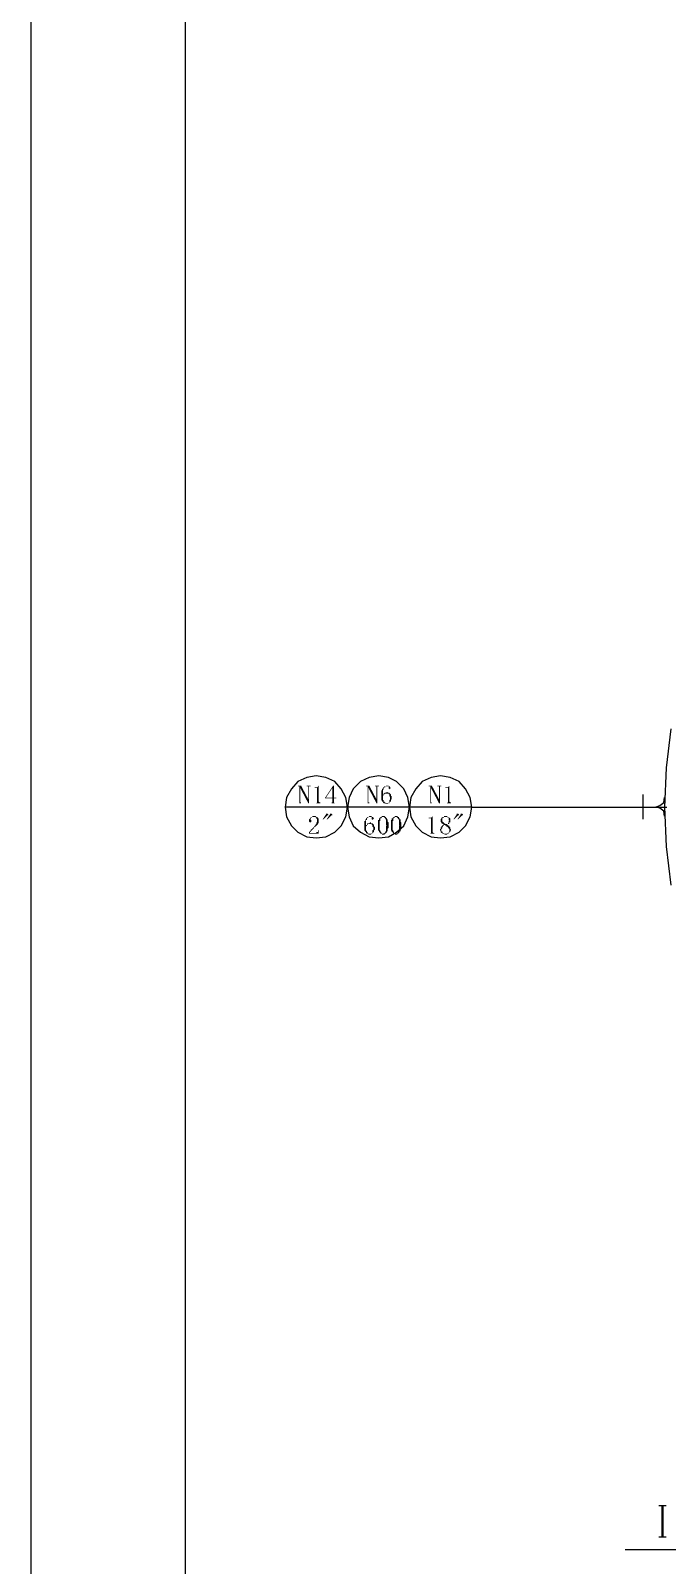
# Model space of a CAD drawing. Extents: x 51 to 246, y 3 to 417.
# Drawn here: x 51 to 84.6, y 81.2 to 162.2 of the extents above; entities that cross this region are included whole.
import ezdxf

# ---------------------------------------------------------------- set-up
doc = ezdxf.new("R2010")
doc.units = 0
doc.header["$MEASUREMENT"] = 0
doc.layers.add('_____1', color=160, linetype='Continuous')

msp = doc.modelspace()

# ---------------------------------------------------------------- hatches: boundary and pattern name
at = {"layer": '_____1'}
for points in [[(65.278, 122.343), (65.109, 122.343), (65.109, 122.301), (65.193, 122.301), (65.193, 122.258), (65.236, 122.216), (65.659, 121.412), (65.659, 121.623)], [(65.193, 122.258), (65.193, 121.412), (65.109, 121.412), (65.32, 121.412), (65.278, 121.412), (65.278, 121.454), (65.236, 121.454), (65.236, 122.216)], [(65.786, 122.343), (65.574, 122.343), (65.574, 122.301), (65.659, 122.301), (65.659, 121.412), (65.701, 121.412), (65.701, 122.301), (65.786, 122.301)], [(66.209, 122.343), (66.125, 122.258), (65.998, 122.258), (65.998, 122.216), (66.125, 122.216), (66.125, 121.454), (66.082, 121.412), (65.998, 121.412), (66.379, 121.412), (66.294, 121.412), (66.294, 121.454), (66.252, 121.454), (66.209, 121.496)], [(67.014, 122.343), (66.971, 122.343), (66.548, 121.708), (66.548, 121.666), (66.929, 121.666), (66.929, 121.454), (66.887, 121.454), (66.887, 121.412), (66.76, 121.412), (67.141, 121.412), (67.056, 121.412), (67.014, 121.454), (67.014, 121.666), (67.141, 121.666), (67.141, 121.708), (66.59, 121.708), (66.929, 122.216)], [(67.014, 122.343), (66.929, 122.216), (66.929, 121.708), (66.59, 121.708), (67.014, 121.708)], [(68.876, 122.343), (68.707, 122.343), (68.707, 122.301), (68.792, 122.301), (68.792, 122.258), (68.834, 122.216), (69.257, 121.412), (69.257, 121.623)], [(68.792, 122.258), (68.792, 121.412), (68.707, 121.412), (68.919, 121.412), (68.876, 121.412), (68.876, 121.454), (68.834, 121.454), (68.834, 122.216)], [(69.384, 122.343), (69.173, 122.343), (69.173, 122.301), (69.257, 122.301), (69.257, 121.412), (69.3, 121.412), (69.3, 122.301), (69.384, 122.301)], [(69.638, 121.92), (69.638, 121.877), (69.596, 121.877), (69.596, 121.835), (69.638, 121.835), (69.638, 121.877), (69.681, 121.877), (69.681, 121.92), (69.808, 121.92)], [(69.808, 122.004), (69.765, 121.962), (69.681, 121.962), (69.638, 121.92), (69.892, 121.92), (69.892, 121.877), (69.935, 121.877), (69.935, 121.793), (69.977, 121.75), (69.977, 121.623), (69.935, 121.581), (69.935, 121.454), (69.892, 121.454), (69.892, 121.412), (69.638, 121.412), (69.723, 121.412), (69.723, 121.369), (69.85, 121.369), (69.892, 121.412), (69.935, 121.412), (69.935, 121.454), (69.977, 121.454), (69.977, 121.496), (70.019, 121.496), (70.019, 121.581), (70.062, 121.623), (70.062, 121.793), (70.019, 121.793), (70.019, 121.877), (69.935, 121.962), (69.85, 121.962), (69.85, 122.004)], [(69.935, 122.301), (69.808, 122.301), (69.892, 122.301), (69.892, 122.174), (69.935, 122.174), (69.935, 122.131), (70.019, 122.216), (69.977, 122.258), (69.977, 122.301)], [(72.178, 122.343), (72.009, 122.343), (72.009, 122.301), (72.094, 122.301), (72.094, 122.258), (72.136, 122.216), (72.559, 121.412), (72.559, 121.623)], [(72.094, 122.258), (72.094, 121.412), (72.009, 121.412), (72.221, 121.412), (72.178, 121.412), (72.178, 121.454), (72.136, 121.454), (72.136, 122.216)], [(72.686, 122.343), (72.475, 122.343), (72.475, 122.301), (72.559, 122.301), (72.559, 121.412), (72.602, 121.412), (72.602, 122.301), (72.686, 122.301)], [(73.11, 122.343), (73.025, 122.258), (72.898, 122.258), (72.898, 122.216), (73.025, 122.216), (73.025, 121.454), (72.983, 121.412), (72.898, 121.412), (73.279, 121.412), (73.194, 121.412), (73.194, 121.454), (73.152, 121.454), (73.11, 121.496)], [(66.633, 120.861), (66.59, 120.861), (66.59, 120.819), (66.421, 120.565), (66.463, 120.565), (66.675, 120.777), (66.717, 120.777), (66.717, 120.819), (66.675, 120.861)], [(66.844, 120.861), (66.802, 120.861), (66.802, 120.819), (66.633, 120.565), (66.675, 120.565), (66.887, 120.777), (66.929, 120.777), (66.929, 120.819), (66.887, 120.861)], [(73.533, 120.861), (73.491, 120.861), (73.491, 120.819), (73.321, 120.565), (73.364, 120.565), (73.575, 120.777), (73.618, 120.777), (73.618, 120.819), (73.575, 120.861)], [(73.745, 120.861), (73.702, 120.861), (73.702, 120.819), (73.533, 120.565), (73.575, 120.565), (73.787, 120.777), (73.829, 120.777), (73.829, 120.819), (73.787, 120.861)], [(65.955, 120.734), (65.871, 120.734), (65.871, 120.692), (65.828, 120.692), (66.04, 120.692), (66.04, 120.65), (66.082, 120.65), (66.082, 120.607), (66.125, 120.565), (66.125, 120.396), (66.082, 120.396), (66.082, 120.311), (66.04, 120.311), (66.04, 120.269), (65.955, 120.184), (65.955, 120.142), (65.913, 120.142), (65.913, 120.099), (65.871, 120.099), (65.871, 120.057), (65.828, 120.057), (65.828, 120.015), (65.786, 120.015), (65.786, 119.972), (65.701, 119.888), (65.701, 119.845), (65.744, 119.845), (65.744, 119.888), (65.786, 119.888), (65.786, 119.93), (65.955, 120.099), (65.955, 120.142), (65.998, 120.142), (65.998, 120.184), (66.04, 120.184), (66.167, 120.311), (66.167, 120.353), (66.209, 120.353), (66.209, 120.607), (66.167, 120.607), (66.167, 120.65), (66.125, 120.692), (66.082, 120.692), (66.04, 120.734), (65.998, 120.734)], [(65.828, 120.692), (65.786, 120.65), (65.744, 120.65), (65.744, 120.607), (65.701, 120.565), (65.701, 120.438), (65.744, 120.396), (65.786, 120.396), (65.828, 120.438), (65.828, 120.523), (65.786, 120.523), (65.786, 120.607), (65.871, 120.692), (65.955, 120.692)], [(66.209, 120.015), (66.167, 119.972), (66.167, 119.888), (66.082, 119.888), (66.082, 119.845), (65.701, 119.845), (65.701, 119.803), (66.209, 119.803)], [(68.749, 120.311), (68.749, 120.269), (68.707, 120.269), (68.707, 120.226), (68.749, 120.226), (68.749, 120.269), (68.792, 120.269), (68.792, 120.311), (68.919, 120.311)], [(68.919, 120.396), (68.876, 120.353), (68.792, 120.353), (68.749, 120.311), (69.003, 120.311), (69.003, 120.269), (69.046, 120.269), (69.046, 120.184), (69.088, 120.142), (69.088, 120.015), (69.046, 119.972), (69.046, 119.845), (69.003, 119.845), (69.003, 119.803), (68.749, 119.803), (68.834, 119.803), (68.834, 119.76), (68.961, 119.76), (69.003, 119.803), (69.046, 119.803), (69.046, 119.845), (69.088, 119.845), (69.088, 119.888), (69.13, 119.888), (69.13, 119.972), (69.173, 120.015), (69.173, 120.184), (69.13, 120.184), (69.13, 120.269), (69.046, 120.353), (68.961, 120.353), (68.961, 120.396)], [(69.046, 120.692), (68.919, 120.692), (69.003, 120.692), (69.003, 120.565), (69.046, 120.565), (69.046, 120.523), (69.13, 120.607), (69.088, 120.65), (69.088, 120.692)], [(69.469, 120.692), (69.469, 120.65), (69.427, 120.65), (69.427, 120.607), (69.384, 120.607), (69.384, 120.523), (69.342, 120.523), (69.342, 119.972), (69.384, 119.972), (69.384, 119.888), (69.427, 119.888), (69.427, 119.845), (69.469, 119.845), (69.469, 119.803), (69.554, 119.803), (69.554, 119.76), (69.681, 119.76), (69.681, 119.803), (69.723, 119.803), (69.554, 119.803), (69.554, 119.845), (69.511, 119.845), (69.511, 119.888), (69.469, 119.93), (69.469, 119.972), (69.427, 120.015), (69.427, 120.48), (69.469, 120.48), (69.469, 120.607), (69.511, 120.607), (69.511, 120.65), (69.554, 120.65), (69.554, 120.692), (69.596, 120.692)], [(69.596, 120.734), (69.554, 120.734), (69.511, 120.692), (69.469, 120.692), (69.638, 120.692), (69.723, 120.607), (69.723, 120.565), (69.765, 120.565), (69.765, 120.269), (69.808, 120.269), (69.765, 120.226), (69.765, 119.93), (69.723, 119.93), (69.723, 119.888), (69.681, 119.845), (69.638, 119.845), (69.638, 119.803), (69.596, 119.803), (69.723, 119.803), (69.808, 119.888), (69.808, 119.93), (69.85, 119.93), (69.85, 120.057), (69.892, 120.099), (69.892, 120.396), (69.85, 120.438), (69.85, 120.565), (69.808, 120.565), (69.808, 120.607), (69.765, 120.65), (69.765, 120.692), (69.723, 120.692), (69.681, 120.734), (69.638, 120.734)], [(70.146, 120.692), (70.146, 120.65), (70.104, 120.65), (70.104, 120.607), (70.062, 120.607), (70.062, 120.523), (70.019, 120.523), (70.019, 119.972), (70.062, 119.972), (70.062, 119.888), (70.104, 119.888), (70.104, 119.845), (70.146, 119.845), (70.146, 119.803), (70.231, 119.803), (70.231, 119.76), (70.358, 119.76), (70.358, 119.803), (70.4, 119.803), (70.231, 119.803), (70.231, 119.845), (70.189, 119.845), (70.189, 119.888), (70.146, 119.93), (70.146, 119.972), (70.104, 120.015), (70.104, 120.48), (70.146, 120.48), (70.146, 120.607), (70.189, 120.607), (70.189, 120.65), (70.231, 120.65), (70.231, 120.692), (70.273, 120.692)], [(70.273, 120.734), (70.231, 120.734), (70.189, 120.692), (70.146, 120.692), (70.316, 120.692), (70.4, 120.607), (70.4, 120.565), (70.443, 120.565), (70.443, 120.269), (70.485, 120.269), (70.443, 120.226), (70.443, 119.93), (70.4, 119.93), (70.4, 119.888), (70.358, 119.845), (70.316, 119.845), (70.316, 119.803), (70.273, 119.803), (70.4, 119.803), (70.485, 119.888), (70.485, 119.93), (70.527, 119.93), (70.527, 120.057), (70.57, 120.099), (70.57, 120.396), (70.527, 120.438), (70.527, 120.565), (70.485, 120.565), (70.485, 120.607), (70.443, 120.65), (70.443, 120.692), (70.4, 120.692), (70.358, 120.734), (70.316, 120.734)], [(72.221, 120.734), (72.136, 120.65), (72.009, 120.65), (72.009, 120.607), (72.136, 120.607), (72.136, 119.845), (72.094, 119.803), (72.009, 119.803), (72.39, 119.803), (72.305, 119.803), (72.305, 119.845), (72.263, 119.845), (72.221, 119.888)], [(72.771, 120.269), (72.686, 120.184), (72.686, 120.142), (72.644, 120.142), (72.644, 120.057), (72.602, 120.057), (72.602, 119.972), (72.644, 119.972), (72.644, 119.888), (72.686, 119.845), (72.729, 119.845), (72.729, 119.803), (72.898, 119.803), (72.813, 119.803), (72.813, 119.845), (72.771, 119.845), (72.729, 119.888), (72.729, 119.93), (72.686, 119.93), (72.686, 120.057), (72.729, 120.099), (72.729, 120.142), (72.771, 120.184), (72.771, 120.226), (72.813, 120.226), (72.813, 120.269)], [(72.898, 120.734), (72.813, 120.734), (72.813, 120.692), (72.729, 120.692), (72.729, 120.65), (72.686, 120.65), (72.686, 120.607), (72.644, 120.565), (72.644, 120.438), (72.686, 120.396), (72.686, 120.353), (72.729, 120.353), (72.729, 120.311), (72.771, 120.311), (72.813, 120.269), (72.771, 120.269), (72.856, 120.269), (72.898, 120.226), (72.94, 120.226), (72.94, 120.184), (72.983, 120.184), (73.067, 120.099), (73.067, 120.057), (73.11, 120.057), (73.11, 119.93), (73.067, 119.888), (73.067, 119.845), (73.025, 119.845), (72.983, 119.803), (72.771, 119.803), (72.813, 119.803), (72.856, 119.76), (72.983, 119.76), (73.025, 119.803), (73.067, 119.803), (73.067, 119.845), (73.11, 119.845), (73.11, 119.888), (73.152, 119.888), (73.152, 119.972), (73.194, 119.972), (73.194, 120.015), (73.152, 120.057), (73.152, 120.142), (73.11, 120.184), (73.11, 120.226), (73.067, 120.226), (73.025, 120.269), (72.983, 120.269), (73.025, 120.311), (72.898, 120.311), (72.856, 120.353), (72.813, 120.353), (72.813, 120.396), (72.771, 120.396), (72.771, 120.438), (72.729, 120.438), (72.729, 120.607), (72.771, 120.65), (72.813, 120.65), (72.813, 120.692), (73.025, 120.692), (72.983, 120.734), (72.94, 120.734)], [(73.025, 120.692), (72.898, 120.692), (72.983, 120.692), (73.025, 120.65), (73.067, 120.65), (73.067, 120.523), (73.11, 120.523), (73.067, 120.48), (73.067, 120.396), (73.025, 120.353), (73.025, 120.311), (72.94, 120.311), (73.067, 120.311), (73.11, 120.353), (73.11, 120.396), (73.152, 120.396), (73.152, 120.607), (73.11, 120.65), (73.067, 120.65), (73.067, 120.692)]]:
    msp.add_hatch(color=7, dxfattribs=at).paths.add_polyline_path(points, is_closed=False)
for points in [[(69.85, 122.343), (69.765, 122.343), (69.723, 122.301), (69.681, 122.301), (69.596, 122.216), (69.596, 122.174), (69.554, 122.174), (69.554, 122.089), (69.511, 122.089), (69.511, 121.581), (69.554, 121.538), (69.554, 121.496), (69.596, 121.496), (69.596, 121.454), (69.638, 121.412), (69.808, 121.412), (69.723, 121.412), (69.723, 121.454), (69.681, 121.454), (69.681, 121.496), (69.638, 121.496), (69.638, 121.581), (69.596, 121.581), (69.596, 121.793), (69.638, 121.835), (69.596, 121.835), (69.596, 122.131), (69.638, 122.131), (69.638, 122.216), (69.681, 122.258), (69.723, 122.258), (69.723, 122.301), (69.935, 122.301), (69.892, 122.301), (69.892, 122.343)], [(68.961, 120.734), (68.876, 120.734), (68.834, 120.692), (68.792, 120.692), (68.707, 120.607), (68.707, 120.565), (68.665, 120.565), (68.665, 120.48), (68.622, 120.48), (68.622, 119.972), (68.665, 119.93), (68.665, 119.888), (68.707, 119.888), (68.707, 119.845), (68.749, 119.803), (68.919, 119.803), (68.834, 119.803), (68.834, 119.845), (68.792, 119.845), (68.792, 119.888), (68.749, 119.888), (68.749, 119.972), (68.707, 119.972), (68.707, 120.184), (68.749, 120.226), (68.707, 120.226), (68.707, 120.523), (68.749, 120.523), (68.749, 120.607), (68.792, 120.65), (68.834, 120.65), (68.834, 120.692), (69.046, 120.692), (69.003, 120.692), (69.003, 120.734)]]:
    msp.add_hatch(color=7, dxfattribs=at).paths.add_polyline_path(points)

# ---------------------------------------------------------------- linework, layer by layer
at = {"layer": '_____1', "color": 7}
for p, q in [((51.012, 417.025), (51.012, 3.259)), ((83.312, 121.877), (83.312, 120.565)), ((74.295, 121.2), (67.733, 121.2)), ((74.295, 121.2), (84.582, 121.2)), ((84.159, 84.328), (84.54, 84.328)), ((84.328, 82.677), (84.328, 84.328)), ((84.37, 84.328), (84.37, 82.677)), ((84.159, 82.677), (84.54, 82.677)), ((87.037, 81.999), (82.381, 81.999))]:
    msp.add_line(p, q, dxfattribs=at)
for points in [[(242.612, 6.519), (59.182, 6.519), (59.182, 413.766)], [(84.794, 125.349), (84.54, 123.274), (84.455, 121.2), (84.54, 119.126), (84.794, 117.094)], [(67.733, 121.2), (67.649, 121.708), (67.395, 122.174), (67.056, 122.555), (66.59, 122.766), (66.082, 122.851), (65.574, 122.766), (65.109, 122.555), (64.77, 122.174), (64.516, 121.708), (64.431, 121.2), (64.516, 120.692), (64.77, 120.226), (65.109, 119.888), (65.574, 119.634), (66.082, 119.591), (66.59, 119.634), (67.056, 119.888), (67.395, 120.226), (67.649, 120.692), (67.733, 121.2), (64.431, 121.2)], [(83.989, 121.2), (84.201, 121.285), (84.413, 121.454), (84.455, 121.708)], [(84.455, 120.734), (84.413, 120.988), (84.201, 121.158), (83.989, 121.2)]]:
    msp.add_lwpolyline(points, dxfattribs=at)
for points in [[(70.993, 121.2), (70.908, 121.708), (70.697, 122.174), (70.316, 122.555), (69.892, 122.766), (69.384, 122.851), (68.876, 122.766), (68.411, 122.555), (68.03, 122.174), (67.818, 121.708), (67.733, 121.2), (67.818, 120.692), (68.03, 120.226), (68.411, 119.888), (68.876, 119.634), (69.384, 119.591), (69.892, 119.634), (70.316, 119.888), (70.697, 120.226), (70.908, 120.692)], [(74.295, 121.2), (74.21, 121.708), (73.956, 122.174), (73.618, 122.555), (73.152, 122.766), (72.644, 122.851), (72.136, 122.766), (71.67, 122.555), (71.332, 122.174), (71.078, 121.708), (70.993, 121.2), (71.078, 120.692), (71.332, 120.226), (71.67, 119.888), (72.136, 119.634), (72.644, 119.591), (73.152, 119.634), (73.618, 119.888), (73.956, 120.226), (74.21, 120.692)]]:
    msp.add_lwpolyline(points, close=True, dxfattribs=at)

doc.saveas('drawing.dxf')
